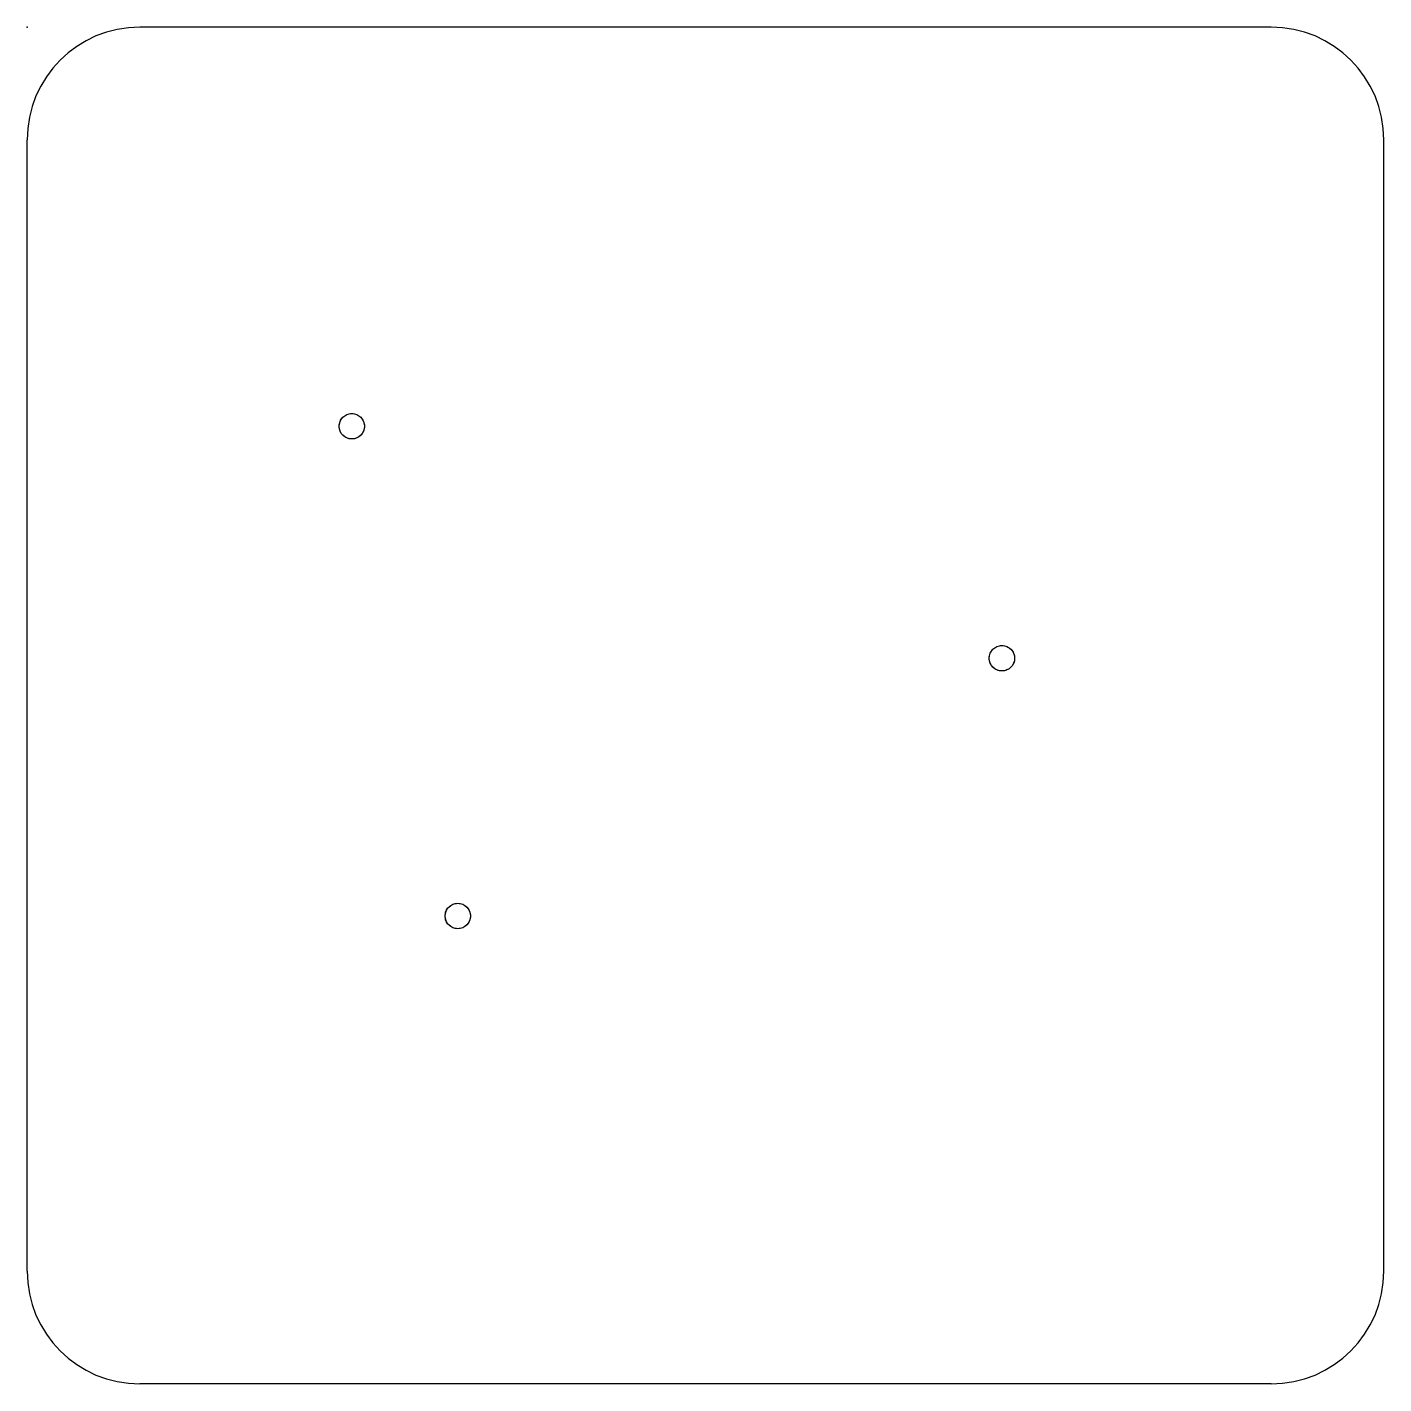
# Model space of a CAD drawing. Header units: millimetres. Extents: x -188 to -68, y 15 to 136.
import ezdxf

# ---------------------------------------------------------------- set-up
doc = ezdxf.new("R2010")
doc.units = ezdxf.units.MM
doc.header["$PDSIZE"] = -1
doc.linetypes.add('CENTERX2', pattern=[20.32, 12.7, -2.54, 2.54, -2.54])

msp = doc.modelspace()

# ---------------------------------------------------------------- linework, layer by layer
at = {"color": 7, "linetype": 'Continuous'}
for p, q in [((-77.597, 135.603), (-177.927, 135.603)), ((-187.927, 25.273), (-187.927, 125.603)), ((-67.597, 25.273), (-67.597, 125.603)), ((-77.597, 15.273), (-177.927, 15.273))]:
    msp.add_line(p, q, dxfattribs=at)
for centre in [(-159.131, 100.203), (-159.131, 100.203), (-159.131, 100.203), (-101.473, 79.629), (-101.473, 79.629), (-101.473, 79.629), (-149.733, 56.769), (-149.733, 56.769), (-149.733, 56.769)]:
    msp.add_circle(centre, 1.125, dxfattribs=at)
at = {"color": 7, "linetype": 'CENTERX2'}
for centre in [(-159.131, 100.203), (-101.473, 79.629), (-149.733, 56.769)]:
    msp.add_circle(centre, 1.125, dxfattribs=at)
at = {"color": 7, "linetype": 'Continuous'}
for centre, start, end in [((-177.927, 125.603), 90, 180), ((-77.597, 125.603), 0, 90), ((-177.927, 25.273), 180, 270), ((-77.597, 25.273), 270, 0)]:
    msp.add_arc(centre, 10, start, end, dxfattribs=at)
msp.add_point((-187.927, 135.603), dxfattribs=at)

doc.saveas('drawing.dxf')
